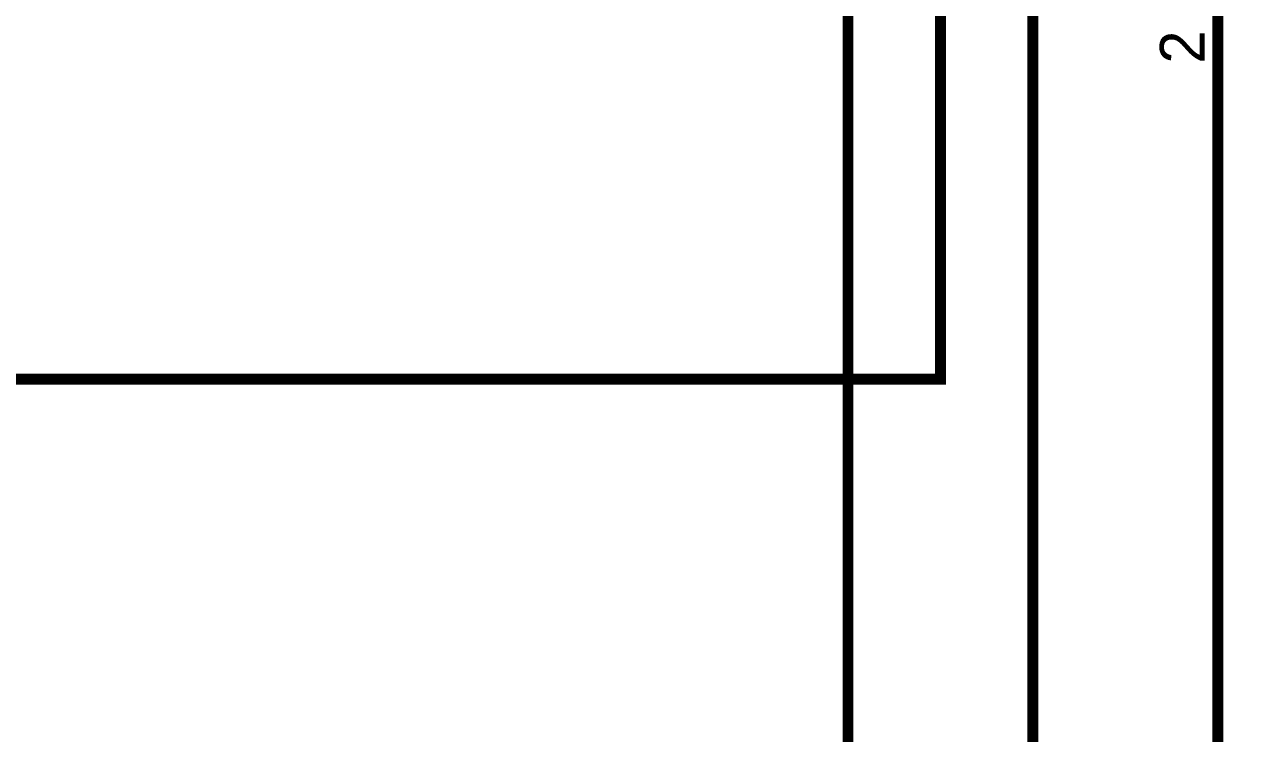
# Model space of a CAD drawing. Header units: millimetres. Extents: x 0 to 11.5, y 0 to 7.6.
# Drawn here: x 5.808 to 7.127, y 3.316 to 4.084 of the extents above; entities that cross this region are included whole.
import ezdxf

# ---------------------------------------------------------------- set-up
doc = ezdxf.new("R2010")
doc.units = ezdxf.units.MM
doc.header["$MEASUREMENT"] = 0
doc.layers.add('Sheet', color=255, linetype='Continuous')

msp = doc.modelspace()

# ---------------------------------------------------------------- linework, layer by layer
at = {"layer": 'Sheet', "const_width": 0.0118}
for points in [[(6.4002, 5.1997), (6.6998, 5.1997), (6.6998, 2.7), (7.5, 2.7)], [(6.4002, 4.9999), (6.8999, 4.9999), (6.8999, 2.7999), (7.5, 2.7999)], [(6.4002, 4.3998), (6.8, 4.3998), (6.8, 3.6997), (5.0003, 3.6997), (5.0003, 3.1998)], [(7.1001, 4.0997), (7.1001, 2.3999), (5.0003, 2.3999), (5.0003, 2.5997)]]:
    msp.add_lwpolyline(points, dxfattribs=at)

# ---------------------------------------------------------------- texts
at = {"layer": 'Sheet'}
msp.add_text('2', height=0.0483, rotation=90, dxfattribs=at).set_placement((7.0857, 4.0413))

doc.saveas('drawing.dxf')
